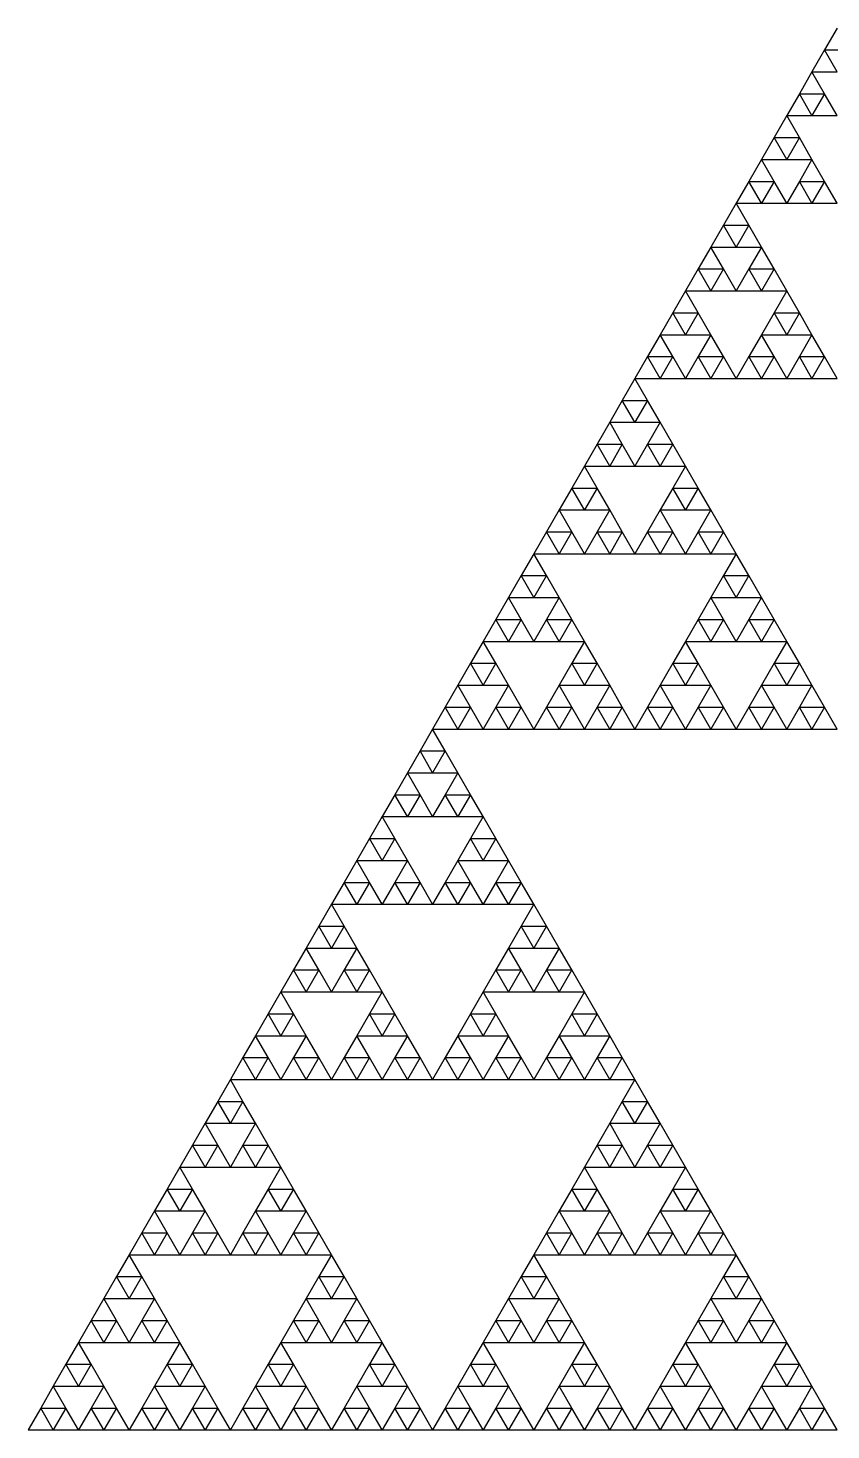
# Model space of a CAD drawing. Header units: metres. Extents: x -50 to 50, y -29 to 58.
# Drawn here: x -25 to -0.2, y 14.43 to 57.73 of the extents above; entities that cross this region are included whole.
import ezdxf

# ---------------------------------------------------------------- set-up
doc = ezdxf.new("R2010")
doc.units = ezdxf.units.M

msp = doc.modelspace()

# ---------------------------------------------------------------- linework, layer by layer
for p, q in [((0, 57.735), (-0.39062, 57.0584)), ((-0.39062, 57.0584), (-0.78125, 56.3819)), ((0, 56.3819), (-0.39062, 57.0584)), ((-0.39062, 57.0584), (0.39062, 57.0584)), ((-0.78125, 56.3818), (-1.17188, 55.7053)), ((-0.78125, 56.3819), (0, 56.3819)), ((-0.39062, 55.7053), (-0.78125, 56.3818)), ((-1.17188, 55.7053), (-1.5625, 55.0287)), ((-0.78125, 55.0287), (-1.17188, 55.7053)), ((-1.17188, 55.7053), (-0.39062, 55.7053)), ((-0.39062, 55.7053), (-0.78125, 55.0287)), ((0, 55.0287), (-0.39062, 55.7053)), ((-1.5625, 55.0287), (-1.95312, 54.3521)), ((-1.17188, 54.3521), (-1.5625, 55.0287)), ((-1.5625, 55.0287), (-0.78125, 55.0287)), ((-0.78125, 55.0287), (0, 55.0287)), ((-1.95312, 54.3521), (-2.34375, 53.6755)), ((-1.5625, 53.6755), (-1.95312, 54.3521)), ((-1.95312, 54.3521), (-1.17188, 54.3521)), ((-1.17188, 54.3521), (-1.5625, 53.6755)), ((-0.78125, 53.6755), (-1.17188, 54.3521)), ((-2.34375, 53.6755), (-2.73438, 52.9989)), ((-1.95312, 52.9989), (-2.34375, 53.6755)), ((-2.34375, 53.6755), (-1.5625, 53.6755)), ((-1.5625, 53.6755), (-0.78125, 53.6755)), ((-0.78125, 53.6755), (-1.17188, 52.9989)), ((-0.39062, 52.9989), (-0.78125, 53.6755)), ((-2.73438, 52.9989), (-3.125, 52.3224)), ((-2.34375, 52.3224), (-2.73438, 52.9989)), ((-2.73438, 52.9989), (-1.95312, 52.9989)), ((-1.95312, 52.9989), (-2.34375, 52.3224)), ((-1.5625, 52.3224), (-1.95312, 52.9989)), ((-1.17188, 52.9989), (-1.5625, 52.3224)), ((-0.78125, 52.3224), (-1.17188, 52.9989)), ((-1.17188, 52.9989), (-0.39062, 52.9989)), ((-0.39062, 52.9989), (-0.78125, 52.3224)), ((0, 52.3224), (-0.39062, 52.9989)), ((-3.125, 52.3224), (-3.51562, 51.6458)), ((-2.73438, 51.6458), (-3.125, 52.3224)), ((-3.125, 52.3224), (-2.34375, 52.3224)), ((-2.34375, 52.3224), (-1.5625, 52.3224)), ((-1.5625, 52.3224), (-0.78125, 52.3224)), ((-0.78125, 52.3224), (0, 52.3224)), ((-3.51562, 51.6458), (-3.90625, 50.9692)), ((-3.125, 50.9692), (-3.51562, 51.6458)), ((-3.51562, 51.6458), (-2.73438, 51.6458)), ((-2.73438, 51.6458), (-3.125, 50.9692)), ((-2.34375, 50.9692), (-2.73438, 51.6458)), ((-3.90625, 50.9692), (-4.29688, 50.2926)), ((-3.51562, 50.2926), (-3.90625, 50.9692)), ((-3.90625, 50.9692), (-3.125, 50.9692)), ((-3.125, 50.9692), (-2.34375, 50.9692)), ((-2.34375, 50.9692), (-2.73438, 50.2926)), ((-1.95312, 50.2926), (-2.34375, 50.9692)), ((-4.29688, 50.2926), (-4.6875, 49.616)), ((-3.90625, 49.616), (-4.29688, 50.2926)), ((-4.29688, 50.2926), (-3.51562, 50.2926)), ((-3.51562, 50.2926), (-3.90625, 49.616)), ((-3.125, 49.616), (-3.51562, 50.2926)), ((-2.73438, 50.2926), (-3.125, 49.616)), ((-2.34375, 49.616), (-2.73438, 50.2926)), ((-2.73438, 50.2926), (-1.95312, 50.2926)), ((-1.95312, 50.2926), (-2.34375, 49.616)), ((-1.5625, 49.616), (-1.95312, 50.2926)), ((-4.6875, 49.616), (-5.07812, 48.9394)), ((-4.29688, 48.9394), (-4.6875, 49.616)), ((-4.6875, 49.616), (-3.90625, 49.616)), ((-3.90625, 49.616), (-3.125, 49.616)), ((-3.125, 49.616), (-2.34375, 49.616)), ((-2.34375, 49.616), (-1.5625, 49.616)), ((-1.5625, 49.616), (-1.95312, 48.9394)), ((-1.17188, 48.9394), (-1.5625, 49.616)), ((-5.07812, 48.9394), (-5.46875, 48.2629)), ((-4.6875, 48.2629), (-5.07812, 48.9394)), ((-5.07812, 48.9394), (-4.29688, 48.9394)), ((-4.29688, 48.9394), (-4.6875, 48.2629)), ((-3.90625, 48.2629), (-4.29688, 48.9394)), ((-1.95312, 48.9394), (-2.34375, 48.2629)), ((-1.5625, 48.2629), (-1.95312, 48.9394)), ((-1.95312, 48.9394), (-1.17188, 48.9394)), ((-1.17188, 48.9394), (-1.5625, 48.2629)), ((-0.78125, 48.2629), (-1.17188, 48.9394)), ((-5.46875, 48.2629), (-5.85938, 47.5863)), ((-5.07812, 47.5863), (-5.46875, 48.2629)), ((-5.46875, 48.2629), (-4.6875, 48.2629)), ((-4.6875, 48.2629), (-3.90625, 48.2629)), ((-3.90625, 48.2629), (-4.29688, 47.5863)), ((-3.51562, 47.5863), (-3.90625, 48.2629)), ((-2.34375, 48.2629), (-2.73438, 47.5863)), ((-1.95312, 47.5863), (-2.34375, 48.2629)), ((-2.34375, 48.2629), (-1.5625, 48.2629)), ((-1.5625, 48.2629), (-0.78125, 48.2629)), ((-0.78125, 48.2629), (-1.17188, 47.5863)), ((-0.39062, 47.5863), (-0.78125, 48.2629)), ((-5.85938, 47.5863), (-6.25, 46.9097)), ((-5.46875, 46.9097), (-5.85938, 47.5863)), ((-5.85938, 47.5863), (-5.07812, 47.5863)), ((-5.07812, 47.5863), (-5.46875, 46.9097)), ((-4.6875, 46.9097), (-5.07812, 47.5863)), ((-4.29688, 47.5863), (-4.6875, 46.9097)), ((-3.90625, 46.9097), (-4.29688, 47.5863)), ((-4.29688, 47.5863), (-3.51562, 47.5863)), ((-3.51562, 47.5863), (-3.90625, 46.9097)), ((-3.125, 46.9097), (-3.51562, 47.5863)), ((-2.73438, 47.5863), (-3.125, 46.9097)), ((-2.34375, 46.9097), (-2.73438, 47.5863)), ((-2.73438, 47.5863), (-1.95312, 47.5863)), ((-1.95312, 47.5863), (-2.34375, 46.9097)), ((-1.5625, 46.9097), (-1.95312, 47.5863)), ((-1.17188, 47.5863), (-1.5625, 46.9097)), ((-0.78125, 46.9097), (-1.17188, 47.5863)), ((-1.17188, 47.5863), (-0.39062, 47.5863)), ((-0.39062, 47.5863), (-0.78125, 46.9097)), ((0, 46.9097), (-0.39062, 47.5863)), ((-6.25, 46.9097), (-6.64062, 46.2331)), ((-5.85938, 46.2331), (-6.25, 46.9097)), ((-6.25, 46.9097), (-5.46875, 46.9097)), ((-5.46875, 46.9097), (-4.6875, 46.9097)), ((-4.6875, 46.9097), (-3.90625, 46.9097)), ((-3.90625, 46.9097), (-3.125, 46.9097)), ((-3.125, 46.9097), (-2.34375, 46.9097)), ((-2.34375, 46.9097), (-1.5625, 46.9097)), ((-1.5625, 46.9097), (-0.78125, 46.9097)), ((-0.78125, 46.9097), (0, 46.9097)), ((-6.64062, 46.2331), (-7.03125, 45.5565)), ((-6.25, 45.5565), (-6.64062, 46.2331)), ((-6.64062, 46.2331), (-5.85938, 46.2331)), ((-5.85938, 46.2331), (-6.25, 45.5565)), ((-5.46875, 45.5565), (-5.85938, 46.2331)), ((-7.03125, 45.5565), (-7.42188, 44.88)), ((-6.64062, 44.88), (-7.03125, 45.5565)), ((-7.03125, 45.5565), (-6.25, 45.5565)), ((-6.25, 45.5565), (-5.46875, 45.5565)), ((-5.46875, 45.5565), (-5.85938, 44.88)), ((-5.07812, 44.88), (-5.46875, 45.5565)), ((-7.42188, 44.88), (-7.8125, 44.2034)), ((-7.03125, 44.2034), (-7.42188, 44.88)), ((-7.42188, 44.88), (-6.64062, 44.88)), ((-6.64062, 44.88), (-7.03125, 44.2034)), ((-6.25, 44.2034), (-6.64062, 44.88)), ((-5.85938, 44.88), (-6.25, 44.2034)), ((-5.46875, 44.2034), (-5.85938, 44.88)), ((-5.85938, 44.88), (-5.07812, 44.88)), ((-5.07812, 44.88), (-5.46875, 44.2034)), ((-4.6875, 44.2034), (-5.07812, 44.88)), ((-7.8125, 44.2034), (-8.20312, 43.5268)), ((-7.42188, 43.5268), (-7.8125, 44.2034)), ((-7.8125, 44.2034), (-7.03125, 44.2034)), ((-7.03125, 44.2034), (-6.25, 44.2034)), ((-6.25, 44.2034), (-5.46875, 44.2034)), ((-5.46875, 44.2034), (-4.6875, 44.2034)), ((-4.6875, 44.2034), (-5.07812, 43.5268)), ((-4.29688, 43.5268), (-4.6875, 44.2034)), ((-8.20312, 43.5268), (-8.59375, 42.8502)), ((-7.8125, 42.8502), (-8.20312, 43.5268)), ((-8.20312, 43.5268), (-7.42188, 43.5268)), ((-7.42188, 43.5268), (-7.8125, 42.8502)), ((-7.03125, 42.8502), (-7.42188, 43.5268)), ((-5.07812, 43.5268), (-5.46875, 42.8502)), ((-4.6875, 42.8502), (-5.07812, 43.5268)), ((-5.07812, 43.5268), (-4.29688, 43.5268)), ((-4.29688, 43.5268), (-4.6875, 42.8502)), ((-3.90625, 42.8502), (-4.29688, 43.5268)), ((-8.59375, 42.8502), (-8.98438, 42.1736)), ((-8.20312, 42.1736), (-8.59375, 42.8502)), ((-8.59375, 42.8502), (-7.8125, 42.8502)), ((-7.8125, 42.8502), (-7.03125, 42.8502)), ((-7.03125, 42.8502), (-7.42188, 42.1736)), ((-6.64062, 42.1736), (-7.03125, 42.8502)), ((-5.46875, 42.8502), (-5.85938, 42.1736)), ((-5.07812, 42.1736), (-5.46875, 42.8502)), ((-5.46875, 42.8502), (-4.6875, 42.8502)), ((-4.6875, 42.8502), (-3.90625, 42.8502)), ((-3.90625, 42.8502), (-4.29688, 42.1736)), ((-3.51562, 42.1736), (-3.90625, 42.8502)), ((-8.98438, 42.1736), (-9.375, 41.497)), ((-8.59375, 41.497), (-8.98438, 42.1736)), ((-8.98438, 42.1736), (-8.20312, 42.1736)), ((-8.20312, 42.1736), (-8.59375, 41.497)), ((-7.8125, 41.497), (-8.20312, 42.1736)), ((-7.42188, 42.1736), (-7.8125, 41.497)), ((-7.03125, 41.497), (-7.42188, 42.1736)), ((-7.42188, 42.1736), (-6.64062, 42.1736)), ((-6.64062, 42.1736), (-7.03125, 41.497)), ((-6.25, 41.497), (-6.64062, 42.1736)), ((-5.85938, 42.1736), (-6.25, 41.497)), ((-5.46875, 41.497), (-5.85938, 42.1736)), ((-5.85938, 42.1736), (-5.07812, 42.1736)), ((-5.07812, 42.1736), (-5.46875, 41.497)), ((-4.6875, 41.497), (-5.07812, 42.1736)), ((-4.29688, 42.1736), (-4.6875, 41.497)), ((-3.90625, 41.497), (-4.29688, 42.1736)), ((-4.29688, 42.1736), (-3.51562, 42.1736)), ((-3.51562, 42.1736), (-3.90625, 41.497)), ((-3.125, 41.497), (-3.51562, 42.1736)), ((-9.375, 41.497), (-9.76562, 40.8205)), ((-8.98438, 40.8205), (-9.375, 41.497)), ((-9.375, 41.497), (-8.59375, 41.497)), ((-8.59375, 41.497), (-7.8125, 41.497)), ((-7.8125, 41.497), (-7.03125, 41.497)), ((-7.03125, 41.497), (-6.25, 41.497)), ((-6.25, 41.497), (-5.46875, 41.497)), ((-5.46875, 41.497), (-4.6875, 41.497)), ((-4.6875, 41.497), (-3.90625, 41.497)), ((-3.90625, 41.497), (-3.125, 41.497)), ((-3.125, 41.497), (-3.51562, 40.8205)), ((-2.73438, 40.8205), (-3.125, 41.497)), ((-9.76562, 40.8205), (-10.1562, 40.1439)), ((-9.375, 40.1439), (-9.76562, 40.8205)), ((-9.76562, 40.8205), (-8.98438, 40.8205)), ((-8.98438, 40.8205), (-9.375, 40.1439)), ((-8.59375, 40.1439), (-8.98438, 40.8205)), ((-3.51562, 40.8205), (-3.90625, 40.1439)), ((-3.125, 40.1439), (-3.51562, 40.8205)), ((-3.51562, 40.8205), (-2.73438, 40.8205)), ((-2.73438, 40.8205), (-3.125, 40.1439)), ((-2.34375, 40.1439), (-2.73438, 40.8205)), ((-10.1562, 40.1439), (-10.5469, 39.4673)), ((-9.76562, 39.4673), (-10.1562, 40.1439)), ((-10.1562, 40.1439), (-9.375, 40.1439)), ((-9.375, 40.1439), (-8.59375, 40.1439)), ((-8.59375, 40.1439), (-8.98438, 39.4673)), ((-8.20312, 39.4673), (-8.59375, 40.1439)), ((-3.90625, 40.1439), (-4.29688, 39.4673)), ((-3.51562, 39.4673), (-3.90625, 40.1439)), ((-3.90625, 40.1439), (-3.125, 40.1439)), ((-3.125, 40.1439), (-2.34375, 40.1439)), ((-2.34375, 40.1439), (-2.73438, 39.4673)), ((-1.95312, 39.4673), (-2.34375, 40.1439)), ((-10.5469, 39.4673), (-10.9375, 38.7907)), ((-10.1562, 38.7907), (-10.5469, 39.4673)), ((-10.5469, 39.4673), (-9.76562, 39.4673)), ((-9.76562, 39.4673), (-10.1562, 38.7907)), ((-9.375, 38.7907), (-9.76562, 39.4673)), ((-8.98438, 39.4673), (-9.375, 38.7907)), ((-8.59375, 38.7907), (-8.98438, 39.4673)), ((-8.98438, 39.4673), (-8.20312, 39.4673)), ((-8.20312, 39.4673), (-8.59375, 38.7907)), ((-7.8125, 38.7907), (-8.20312, 39.4673)), ((-4.29688, 39.4673), (-4.6875, 38.7907)), ((-3.90625, 38.7907), (-4.29688, 39.4673)), ((-4.29688, 39.4673), (-3.51562, 39.4673)), ((-3.51562, 39.4673), (-3.90625, 38.7907)), ((-3.125, 38.7907), (-3.51562, 39.4673)), ((-2.73438, 39.4673), (-3.125, 38.7907)), ((-2.34375, 38.7907), (-2.73438, 39.4673)), ((-2.73438, 39.4673), (-1.95312, 39.4673)), ((-1.95312, 39.4673), (-2.34375, 38.7907)), ((-1.5625, 38.7907), (-1.95312, 39.4673)), ((-10.9375, 38.7907), (-11.3281, 38.1141)), ((-10.5469, 38.1141), (-10.9375, 38.7907)), ((-10.9375, 38.7907), (-10.1562, 38.7907)), ((-10.1562, 38.7907), (-9.375, 38.7907)), ((-9.375, 38.7907), (-8.59375, 38.7907)), ((-8.59375, 38.7907), (-7.8125, 38.7907)), ((-7.8125, 38.7907), (-8.20312, 38.1141)), ((-7.42188, 38.1141), (-7.8125, 38.7907)), ((-4.6875, 38.7907), (-5.07812, 38.1141)), ((-4.29688, 38.1141), (-4.6875, 38.7907)), ((-4.6875, 38.7907), (-3.90625, 38.7907)), ((-3.90625, 38.7907), (-3.125, 38.7907)), ((-3.125, 38.7907), (-2.34375, 38.7907)), ((-2.34375, 38.7907), (-1.5625, 38.7907)), ((-1.5625, 38.7907), (-1.95312, 38.1141)), ((-1.17188, 38.1141), (-1.5625, 38.7907)), ((-11.3281, 38.1141), (-11.7188, 37.4376)), ((-10.9375, 37.4376), (-11.3281, 38.1141)), ((-11.3281, 38.1141), (-10.5469, 38.1141)), ((-10.5469, 38.1141), (-10.9375, 37.4376)), ((-10.1562, 37.4376), (-10.5469, 38.1141)), ((-8.20312, 38.1141), (-8.59375, 37.4376)), ((-7.8125, 37.4376), (-8.20312, 38.1141)), ((-8.20312, 38.1141), (-7.42188, 38.1141)), ((-7.42188, 38.1141), (-7.8125, 37.4376)), ((-7.03125, 37.4376), (-7.42188, 38.1141)), ((-5.07812, 38.1141), (-5.46875, 37.4376)), ((-4.6875, 37.4376), (-5.07812, 38.1141)), ((-5.07812, 38.1141), (-4.29688, 38.1141)), ((-4.29688, 38.1141), (-4.6875, 37.4376)), ((-3.90625, 37.4376), (-4.29688, 38.1141)), ((-1.95312, 38.1141), (-2.34375, 37.4376)), ((-1.5625, 37.4376), (-1.95312, 38.1141)), ((-1.95312, 38.1141), (-1.17188, 38.1141)), ((-1.17188, 38.1141), (-1.5625, 37.4376)), ((-0.78125, 37.4376), (-1.17188, 38.1141)), ((-11.7188, 37.4375), (-12.1094, 36.761)), ((-11.7188, 37.4376), (-10.9375, 37.4376)), ((-11.3281, 36.761), (-11.7188, 37.4375)), ((-10.9375, 37.4376), (-10.1562, 37.4376)), ((-10.1562, 37.4375), (-10.5469, 36.761)), ((-9.76562, 36.761), (-10.1562, 37.4375)), ((-8.59375, 37.4375), (-8.98438, 36.761)), ((-8.59375, 37.4376), (-7.8125, 37.4376)), ((-8.20312, 36.761), (-8.59375, 37.4375)), ((-7.8125, 37.4376), (-7.03125, 37.4376)), ((-7.03125, 37.4375), (-7.42188, 36.761)), ((-6.64062, 36.761), (-7.03125, 37.4375)), ((-5.46875, 37.4375), (-5.85938, 36.761)), ((-5.46875, 37.4376), (-4.6875, 37.4376)), ((-5.07812, 36.761), (-5.46875, 37.4375)), ((-4.6875, 37.4376), (-3.90625, 37.4376)), ((-3.90625, 37.4375), (-4.29688, 36.761)), ((-3.51562, 36.761), (-3.90625, 37.4375)), ((-2.34375, 37.4375), (-2.73438, 36.761)), ((-2.34375, 37.4376), (-1.5625, 37.4376)), ((-1.95312, 36.761), (-2.34375, 37.4375)), ((-1.5625, 37.4376), (-0.78125, 37.4376)), ((-0.78125, 37.4375), (-1.17188, 36.761)), ((-0.39062, 36.761), (-0.78125, 37.4375)), ((-12.1094, 36.761), (-12.5, 36.0844)), ((-11.7188, 36.0844), (-12.1094, 36.761)), ((-12.1094, 36.761), (-11.3281, 36.761)), ((-11.3281, 36.761), (-11.7188, 36.0844)), ((-10.9375, 36.0844), (-11.3281, 36.761)), ((-10.5469, 36.761), (-10.9375, 36.0844)), ((-10.1562, 36.0844), (-10.5469, 36.761)), ((-10.5469, 36.761), (-9.76562, 36.761)), ((-9.76562, 36.761), (-10.1562, 36.0844)), ((-9.375, 36.0844), (-9.76562, 36.761)), ((-8.98438, 36.761), (-9.375, 36.0844)), ((-8.59375, 36.0844), (-8.98438, 36.761)), ((-8.98438, 36.761), (-8.20312, 36.761)), ((-8.20312, 36.761), (-8.59375, 36.0844)), ((-7.8125, 36.0844), (-8.20312, 36.761)), ((-7.42188, 36.761), (-7.8125, 36.0844)), ((-7.03125, 36.0844), (-7.42188, 36.761)), ((-7.42188, 36.761), (-6.64062, 36.761)), ((-6.64062, 36.761), (-7.03125, 36.0844)), ((-6.25, 36.0844), (-6.64062, 36.761)), ((-5.85938, 36.761), (-6.25, 36.0844)), ((-5.46875, 36.0844), (-5.85938, 36.761)), ((-5.85938, 36.761), (-5.07812, 36.761)), ((-5.07812, 36.761), (-5.46875, 36.0844)), ((-4.6875, 36.0844), (-5.07812, 36.761)), ((-4.29688, 36.761), (-4.6875, 36.0844)), ((-3.90625, 36.0844), (-4.29688, 36.761)), ((-4.29688, 36.761), (-3.51562, 36.761)), ((-3.51562, 36.761), (-3.90625, 36.0844)), ((-3.125, 36.0844), (-3.51562, 36.761)), ((-2.73438, 36.761), (-3.125, 36.0844)), ((-2.34375, 36.0844), (-2.73438, 36.761)), ((-2.73438, 36.761), (-1.95312, 36.761)), ((-1.95312, 36.761), (-2.34375, 36.0844)), ((-1.5625, 36.0844), (-1.95312, 36.761)), ((-1.17188, 36.761), (-1.5625, 36.0844)), ((-0.78125, 36.0844), (-1.17188, 36.761)), ((-1.17188, 36.761), (-0.39062, 36.761)), ((-0.39062, 36.761), (-0.78125, 36.0844)), ((0, 36.0844), (-0.39062, 36.761)), ((-12.5, 36.0844), (-12.8906, 35.4078)), ((-12.1094, 35.4078), (-12.5, 36.0844)), ((-12.5, 36.0844), (-11.7188, 36.0844)), ((-11.7188, 36.0844), (-10.9375, 36.0844)), ((-10.9375, 36.0844), (-10.1562, 36.0844)), ((-10.1562, 36.0844), (-9.375, 36.0844)), ((-9.375, 36.0844), (-8.59375, 36.0844)), ((-8.59375, 36.0844), (-7.8125, 36.0844)), ((-7.8125, 36.0844), (-7.03125, 36.0844)), ((-7.03125, 36.0844), (-6.25, 36.0844)), ((-6.25, 36.0844), (-5.46875, 36.0844)), ((-5.46875, 36.0844), (-4.6875, 36.0844)), ((-4.6875, 36.0844), (-3.90625, 36.0844)), ((-3.90625, 36.0844), (-3.125, 36.0844)), ((-3.125, 36.0844), (-2.34375, 36.0844)), ((-2.34375, 36.0844), (-1.5625, 36.0844)), ((-1.5625, 36.0844), (-0.78125, 36.0844)), ((-0.78125, 36.0844), (0, 36.0844)), ((-12.8906, 35.4078), (-13.2812, 34.7312)), ((-12.5, 34.7312), (-12.8906, 35.4078)), ((-12.8906, 35.4078), (-12.1094, 35.4078)), ((-12.1094, 35.4078), (-12.5, 34.7312)), ((-11.7188, 34.7312), (-12.1094, 35.4078)), ((-13.2812, 34.7312), (-13.6719, 34.0546)), ((-12.8906, 34.0546), (-13.2812, 34.7312)), ((-13.2812, 34.7312), (-12.5, 34.7312)), ((-12.5, 34.7312), (-11.7188, 34.7312)), ((-11.7188, 34.7312), (-12.1094, 34.0546)), ((-11.3281, 34.0546), (-11.7188, 34.7312)), ((-13.6719, 34.0546), (-14.0625, 33.3781)), ((-13.2812, 33.3781), (-13.6719, 34.0546)), ((-13.6719, 34.0546), (-12.8906, 34.0546)), ((-12.8906, 34.0546), (-13.2812, 33.3781)), ((-12.5, 33.3781), (-12.8906, 34.0546)), ((-12.1094, 34.0546), (-12.5, 33.3781)), ((-11.7188, 33.3781), (-12.1094, 34.0546)), ((-12.1094, 34.0546), (-11.3281, 34.0546)), ((-11.3281, 34.0546), (-11.7188, 33.3781)), ((-10.9375, 33.3781), (-11.3281, 34.0546)), ((-14.0625, 33.378), (-14.4531, 32.7015)), ((-14.0625, 33.3781), (-13.2812, 33.3781)), ((-13.6719, 32.7015), (-14.0625, 33.378)), ((-13.2812, 33.3781), (-12.5, 33.3781)), ((-12.5, 33.3781), (-11.7188, 33.3781)), ((-11.7188, 33.3781), (-10.9375, 33.3781)), ((-10.9375, 33.378), (-11.3281, 32.7015)), ((-10.5469, 32.7015), (-10.9375, 33.378)), ((-14.4531, 32.7015), (-14.8438, 32.0249)), ((-14.0625, 32.0249), (-14.4531, 32.7015)), ((-14.4531, 32.7015), (-13.6719, 32.7015)), ((-13.6719, 32.7015), (-14.0625, 32.0249)), ((-13.2812, 32.0249), (-13.6719, 32.7015)), ((-11.3281, 32.7015), (-11.7188, 32.0249)), ((-10.9375, 32.0249), (-11.3281, 32.7015)), ((-11.3281, 32.7015), (-10.5469, 32.7015)), ((-10.5469, 32.7015), (-10.9375, 32.0249)), ((-10.1562, 32.0249), (-10.5469, 32.7015)), ((-14.8438, 32.0249), (-15.2344, 31.3483)), ((-14.4531, 31.3483), (-14.8438, 32.0249)), ((-14.8438, 32.0249), (-14.0625, 32.0249)), ((-14.0625, 32.0249), (-13.2812, 32.0249)), ((-13.2812, 32.0249), (-13.6719, 31.3483)), ((-12.8906, 31.3483), (-13.2812, 32.0249)), ((-11.7188, 32.0249), (-12.1094, 31.3483)), ((-11.3281, 31.3483), (-11.7188, 32.0249)), ((-11.7188, 32.0249), (-10.9375, 32.0249)), ((-10.9375, 32.0249), (-10.1562, 32.0249)), ((-10.1562, 32.0249), (-10.5469, 31.3483)), ((-9.76562, 31.3483), (-10.1562, 32.0249)), ((-15.2344, 31.3483), (-15.625, 30.6717)), ((-14.8438, 30.6717), (-15.2344, 31.3483)), ((-15.2344, 31.3483), (-14.4531, 31.3483)), ((-14.4531, 31.3483), (-14.8438, 30.6717)), ((-14.0625, 30.6717), (-14.4531, 31.3483)), ((-13.6719, 31.3483), (-14.0625, 30.6717)), ((-13.2812, 30.6717), (-13.6719, 31.3483)), ((-13.6719, 31.3483), (-12.8906, 31.3483)), ((-12.8906, 31.3483), (-13.2812, 30.6717)), ((-12.5, 30.6717), (-12.8906, 31.3483)), ((-12.1094, 31.3483), (-12.5, 30.6717)), ((-11.7188, 30.6717), (-12.1094, 31.3483)), ((-12.1094, 31.3483), (-11.3281, 31.3483)), ((-11.3281, 31.3483), (-11.7188, 30.6717)), ((-10.9375, 30.6717), (-11.3281, 31.3483)), ((-10.5469, 31.3483), (-10.9375, 30.6717)), ((-10.1562, 30.6717), (-10.5469, 31.3483)), ((-10.5469, 31.3483), (-9.76562, 31.3483)), ((-9.76562, 31.3483), (-10.1562, 30.6717)), ((-9.375, 30.6717), (-9.76562, 31.3483)), ((-15.625, 30.6717), (-16.0156, 29.9951)), ((-15.2344, 29.9951), (-15.625, 30.6717)), ((-15.625, 30.6717), (-14.8438, 30.6717)), ((-14.8438, 30.6717), (-14.0625, 30.6717)), ((-14.0625, 30.6717), (-13.2812, 30.6717)), ((-13.2812, 30.6717), (-12.5, 30.6717)), ((-12.5, 30.6717), (-11.7188, 30.6717)), ((-11.7188, 30.6717), (-10.9375, 30.6717)), ((-10.9375, 30.6717), (-10.1562, 30.6717)), ((-10.1562, 30.6717), (-9.375, 30.6717)), ((-9.375, 30.6717), (-9.76562, 29.9951)), ((-8.98438, 29.9951), (-9.375, 30.6717)), ((-16.0156, 29.9951), (-16.4062, 29.3186)), ((-15.625, 29.3186), (-16.0156, 29.9951)), ((-16.0156, 29.9951), (-15.2344, 29.9951)), ((-15.2344, 29.9951), (-15.625, 29.3186)), ((-14.8438, 29.3186), (-15.2344, 29.9951)), ((-9.76562, 29.9951), (-10.1562, 29.3186)), ((-9.375, 29.3186), (-9.76562, 29.9951)), ((-9.76562, 29.9951), (-8.98438, 29.9951)), ((-8.98438, 29.9951), (-9.375, 29.3186)), ((-8.59375, 29.3186), (-8.98438, 29.9951)), ((-16.4062, 29.3186), (-16.7969, 28.642)), ((-16.0156, 28.642), (-16.4062, 29.3186)), ((-16.4062, 29.3186), (-15.625, 29.3186)), ((-15.625, 29.3186), (-14.8438, 29.3186)), ((-14.8438, 29.3186), (-15.2344, 28.642)), ((-14.4531, 28.642), (-14.8438, 29.3186)), ((-10.1562, 29.3186), (-10.5469, 28.642)), ((-9.76562, 28.642), (-10.1562, 29.3186)), ((-10.1562, 29.3186), (-9.375, 29.3186)), ((-9.375, 29.3186), (-8.59375, 29.3186)), ((-8.59375, 29.3186), (-8.98438, 28.642)), ((-8.20312, 28.642), (-8.59375, 29.3186)), ((-16.7969, 28.642), (-17.1875, 27.9654)), ((-16.4062, 27.9654), (-16.7969, 28.642)), ((-16.7969, 28.642), (-16.0156, 28.642)), ((-16.0156, 28.642), (-16.4062, 27.9654)), ((-15.625, 27.9654), (-16.0156, 28.642)), ((-15.2344, 28.642), (-15.625, 27.9654)), ((-14.8438, 27.9654), (-15.2344, 28.642)), ((-15.2344, 28.642), (-14.4531, 28.642)), ((-14.4531, 28.642), (-14.8438, 27.9654)), ((-14.0625, 27.9654), (-14.4531, 28.642)), ((-10.5469, 28.642), (-10.9375, 27.9654)), ((-10.1562, 27.9654), (-10.5469, 28.642)), ((-10.5469, 28.642), (-9.76562, 28.642)), ((-9.76562, 28.642), (-10.1562, 27.9654)), ((-9.375, 27.9654), (-9.76562, 28.642)), ((-8.98438, 28.642), (-9.375, 27.9654)), ((-8.59375, 27.9654), (-8.98438, 28.642)), ((-8.98438, 28.642), (-8.20312, 28.642)), ((-8.20312, 28.642), (-8.59375, 27.9654)), ((-7.8125, 27.9654), (-8.20312, 28.642)), ((-17.1875, 27.9654), (-17.5781, 27.2888)), ((-16.7969, 27.2888), (-17.1875, 27.9654)), ((-17.1875, 27.9654), (-16.4062, 27.9654)), ((-16.4062, 27.9654), (-15.625, 27.9654)), ((-15.625, 27.9654), (-14.8438, 27.9654)), ((-14.8438, 27.9654), (-14.0625, 27.9654)), ((-14.0625, 27.9654), (-14.4531, 27.2888)), ((-13.6719, 27.2888), (-14.0625, 27.9654)), ((-10.9375, 27.9654), (-11.3281, 27.2888)), ((-10.5469, 27.2888), (-10.9375, 27.9654)), ((-10.9375, 27.9654), (-10.1562, 27.9654)), ((-10.1562, 27.9654), (-9.375, 27.9654)), ((-9.375, 27.9654), (-8.59375, 27.9654)), ((-8.59375, 27.9654), (-7.8125, 27.9654)), ((-7.8125, 27.9654), (-8.20312, 27.2888)), ((-7.42188, 27.2888), (-7.8125, 27.9654)), ((-17.5781, 27.2888), (-17.9688, 26.6122)), ((-17.1875, 26.6122), (-17.5781, 27.2888)), ((-17.5781, 27.2888), (-16.7969, 27.2888)), ((-16.7969, 27.2888), (-17.1875, 26.6122)), ((-16.4062, 26.6122), (-16.7969, 27.2888)), ((-14.4531, 27.2888), (-14.8438, 26.6122)), ((-14.0625, 26.6122), (-14.4531, 27.2888)), ((-14.4531, 27.2888), (-13.6719, 27.2888)), ((-13.6719, 27.2888), (-14.0625, 26.6122)), ((-13.2812, 26.6122), (-13.6719, 27.2888)), ((-11.3281, 27.2888), (-11.7188, 26.6122)), ((-10.9375, 26.6122), (-11.3281, 27.2888)), ((-11.3281, 27.2888), (-10.5469, 27.2888)), ((-10.5469, 27.2888), (-10.9375, 26.6122)), ((-10.1562, 26.6122), (-10.5469, 27.2888)), ((-8.20312, 27.2888), (-8.59375, 26.6122)), ((-7.8125, 26.6122), (-8.20312, 27.2888)), ((-8.20312, 27.2888), (-7.42188, 27.2888)), ((-7.42188, 27.2888), (-7.8125, 26.6122)), ((-7.03125, 26.6122), (-7.42188, 27.2888)), ((-17.9688, 26.6122), (-18.3594, 25.9356)), ((-17.5781, 25.9356), (-17.9688, 26.6122)), ((-17.9688, 26.6122), (-17.1875, 26.6122)), ((-17.1875, 26.6122), (-16.4062, 26.6122)), ((-16.4062, 26.6122), (-16.7969, 25.9356)), ((-16.0156, 25.9356), (-16.4062, 26.6122)), ((-14.8438, 26.6122), (-15.2344, 25.9356)), ((-14.4531, 25.9356), (-14.8438, 26.6122)), ((-14.8438, 26.6122), (-14.0625, 26.6122)), ((-14.0625, 26.6122), (-13.2812, 26.6122)), ((-13.2812, 26.6122), (-13.6719, 25.9356)), ((-12.8906, 25.9356), (-13.2812, 26.6122)), ((-11.7188, 26.6122), (-12.1094, 25.9356)), ((-11.3281, 25.9356), (-11.7188, 26.6122)), ((-11.7188, 26.6122), (-10.9375, 26.6122)), ((-10.9375, 26.6122), (-10.1562, 26.6122)), ((-10.1562, 26.6122), (-10.5469, 25.9356)), ((-9.76562, 25.9356), (-10.1562, 26.6122)), ((-8.59375, 26.6122), (-8.98438, 25.9356)), ((-8.20312, 25.9356), (-8.59375, 26.6122)), ((-8.59375, 26.6122), (-7.8125, 26.6122)), ((-7.8125, 26.6122), (-7.03125, 26.6122)), ((-7.03125, 26.6122), (-7.42188, 25.9356)), ((-6.64062, 25.9356), (-7.03125, 26.6122)), ((-18.3594, 25.9356), (-18.75, 25.2591)), ((-17.9688, 25.2591), (-18.3594, 25.9356)), ((-18.3594, 25.9356), (-17.5781, 25.9356)), ((-17.5781, 25.9356), (-17.9688, 25.2591)), ((-17.1875, 25.2591), (-17.5781, 25.9356)), ((-16.7969, 25.9356), (-17.1875, 25.2591)), ((-16.4062, 25.2591), (-16.7969, 25.9356)), ((-16.7969, 25.9356), (-16.0156, 25.9356)), ((-16.0156, 25.9356), (-16.4062, 25.2591)), ((-15.625, 25.2591), (-16.0156, 25.9356)), ((-15.2344, 25.9356), (-15.625, 25.2591)), ((-14.8438, 25.2591), (-15.2344, 25.9356)), ((-15.2344, 25.9356), (-14.4531, 25.9356)), ((-14.4531, 25.9356), (-14.8438, 25.2591)), ((-14.0625, 25.2591), (-14.4531, 25.9356)), ((-13.6719, 25.9356), (-14.0625, 25.2591)), ((-13.2812, 25.2591), (-13.6719, 25.9356)), ((-13.6719, 25.9356), (-12.8906, 25.9356)), ((-12.8906, 25.9356), (-13.2812, 25.2591)), ((-12.5, 25.2591), (-12.8906, 25.9356)), ((-12.1094, 25.9356), (-12.5, 25.2591)), ((-11.7188, 25.2591), (-12.1094, 25.9356)), ((-12.1094, 25.9356), (-11.3281, 25.9356)), ((-11.3281, 25.9356), (-11.7188, 25.2591)), ((-10.9375, 25.2591), (-11.3281, 25.9356)), ((-10.5469, 25.9356), (-10.9375, 25.2591)), ((-10.1562, 25.2591), (-10.5469, 25.9356)), ((-10.5469, 25.9356), (-9.76562, 25.9356)), ((-9.76562, 25.9356), (-10.1562, 25.2591)), ((-9.375, 25.2591), (-9.76562, 25.9356)), ((-8.98438, 25.9356), (-9.375, 25.2591)), ((-8.59375, 25.2591), (-8.98438, 25.9356)), ((-8.98438, 25.9356), (-8.20312, 25.9356)), ((-8.20312, 25.9356), (-8.59375, 25.2591)), ((-7.8125, 25.2591), (-8.20312, 25.9356)), ((-7.42188, 25.9356), (-7.8125, 25.2591)), ((-7.03125, 25.2591), (-7.42188, 25.9356)), ((-7.42188, 25.9356), (-6.64062, 25.9356)), ((-6.64062, 25.9356), (-7.03125, 25.2591)), ((-6.25, 25.2591), (-6.64062, 25.9356)), ((-18.75, 25.2591), (-19.1406, 24.5825)), ((-18.3594, 24.5825), (-18.75, 25.2591)), ((-18.75, 25.2591), (-17.9688, 25.2591)), ((-17.9688, 25.2591), (-17.1875, 25.2591)), ((-17.1875, 25.2591), (-16.4062, 25.2591)), ((-16.4062, 25.2591), (-15.625, 25.2591)), ((-15.625, 25.2591), (-14.8438, 25.2591)), ((-14.8438, 25.2591), (-14.0625, 25.2591)), ((-14.0625, 25.2591), (-13.2812, 25.2591)), ((-13.2812, 25.2591), (-12.5, 25.2591)), ((-12.5, 25.2591), (-11.7188, 25.2591)), ((-11.7188, 25.2591), (-10.9375, 25.2591)), ((-10.9375, 25.2591), (-10.1562, 25.2591)), ((-10.1562, 25.2591), (-9.375, 25.2591)), ((-9.375, 25.2591), (-8.59375, 25.2591)), ((-8.59375, 25.2591), (-7.8125, 25.2591)), ((-7.8125, 25.2591), (-7.03125, 25.2591)), ((-7.03125, 25.2591), (-6.25, 25.2591)), ((-6.25, 25.2591), (-6.64062, 24.5825)), ((-5.85938, 24.5825), (-6.25, 25.2591)), ((-19.1406, 24.5825), (-19.5312, 23.9059)), ((-18.75, 23.9059), (-19.1406, 24.5825)), ((-19.1406, 24.5825), (-18.3594, 24.5825)), ((-18.3594, 24.5825), (-18.75, 23.9059)), ((-17.9688, 23.9059), (-18.3594, 24.5825)), ((-6.64062, 24.5825), (-7.03125, 23.9059)), ((-6.25, 23.9059), (-6.64062, 24.5825)), ((-6.64062, 24.5825), (-5.85938, 24.5825)), ((-5.85938, 24.5825), (-6.25, 23.9059)), ((-5.46875, 23.9059), (-5.85938, 24.5825)), ((-19.5312, 23.9059), (-19.9219, 23.2293)), ((-19.1406, 23.2293), (-19.5312, 23.9059)), ((-19.5312, 23.9059), (-18.75, 23.9059)), ((-18.75, 23.9059), (-17.9688, 23.9059)), ((-17.9688, 23.9059), (-18.3594, 23.2293)), ((-17.5781, 23.2293), (-17.9688, 23.9059)), ((-7.03125, 23.9059), (-7.42188, 23.2293)), ((-6.64062, 23.2293), (-7.03125, 23.9059)), ((-7.03125, 23.9059), (-6.25, 23.9059)), ((-6.25, 23.9059), (-5.46875, 23.9059)), ((-5.46875, 23.9059), (-5.85938, 23.2293)), ((-5.07812, 23.2293), (-5.46875, 23.9059)), ((-19.9219, 23.2293), (-20.3125, 22.5527)), ((-19.5312, 22.5527), (-19.9219, 23.2293)), ((-19.9219, 23.2293), (-19.1406, 23.2293)), ((-19.1406, 23.2293), (-19.5312, 22.5527)), ((-18.75, 22.5527), (-19.1406, 23.2293)), ((-18.3594, 23.2293), (-18.75, 22.5527)), ((-17.9688, 22.5527), (-18.3594, 23.2293)), ((-18.3594, 23.2293), (-17.5781, 23.2293)), ((-17.5781, 23.2293), (-17.9688, 22.5527)), ((-17.1875, 22.5527), (-17.5781, 23.2293)), ((-7.42188, 23.2293), (-7.8125, 22.5527)), ((-7.03125, 22.5527), (-7.42188, 23.2293)), ((-7.42188, 23.2293), (-6.64062, 23.2293)), ((-6.64062, 23.2293), (-7.03125, 22.5527)), ((-6.25, 22.5527), (-6.64062, 23.2293)), ((-5.85938, 23.2293), (-6.25, 22.5527)), ((-5.46875, 22.5527), (-5.85938, 23.2293)), ((-5.85938, 23.2293), (-5.07812, 23.2293)), ((-5.07812, 23.2293), (-5.46875, 22.5527)), ((-4.6875, 22.5527), (-5.07812, 23.2293)), ((-20.3125, 22.5527), (-20.7031, 21.8762)), ((-19.9219, 21.8762), (-20.3125, 22.5527)), ((-20.3125, 22.5527), (-19.5312, 22.5527)), ((-19.5312, 22.5527), (-18.75, 22.5527)), ((-18.75, 22.5527), (-17.9688, 22.5527)), ((-17.9688, 22.5527), (-17.1875, 22.5527)), ((-17.1875, 22.5527), (-17.5781, 21.8762)), ((-16.7969, 21.8762), (-17.1875, 22.5527)), ((-7.8125, 22.5527), (-8.20312, 21.8762)), ((-7.42188, 21.8762), (-7.8125, 22.5527)), ((-7.8125, 22.5527), (-7.03125, 22.5527)), ((-7.03125, 22.5527), (-6.25, 22.5527)), ((-6.25, 22.5527), (-5.46875, 22.5527)), ((-5.46875, 22.5527), (-4.6875, 22.5527)), ((-4.6875, 22.5527), (-5.07812, 21.8762)), ((-4.29688, 21.8762), (-4.6875, 22.5527)), ((-20.7031, 21.8762), (-21.0938, 21.1996)), ((-20.3125, 21.1996), (-20.7031, 21.8762)), ((-20.7031, 21.8762), (-19.9219, 21.8762)), ((-19.9219, 21.8762), (-20.3125, 21.1996)), ((-19.5312, 21.1996), (-19.9219, 21.8762)), ((-17.5781, 21.8762), (-17.9688, 21.1996)), ((-17.1875, 21.1996), (-17.5781, 21.8762)), ((-17.5781, 21.8762), (-16.7969, 21.8762)), ((-16.7969, 21.8762), (-17.1875, 21.1996)), ((-16.4062, 21.1996), (-16.7969, 21.8762)), ((-8.20312, 21.8762), (-8.59375, 21.1996)), ((-7.8125, 21.1996), (-8.20312, 21.8762)), ((-8.20312, 21.8762), (-7.42188, 21.8762)), ((-7.42188, 21.8762), (-7.8125, 21.1996)), ((-7.03125, 21.1996), (-7.42188, 21.8762)), ((-5.07812, 21.8762), (-5.46875, 21.1996)), ((-4.6875, 21.1996), (-5.07812, 21.8762)), ((-5.07812, 21.8762), (-4.29688, 21.8762)), ((-4.29688, 21.8762), (-4.6875, 21.1996)), ((-3.90625, 21.1996), (-4.29688, 21.8762)), ((-21.0938, 21.1996), (-21.4844, 20.523)), ((-20.7031, 20.523), (-21.0938, 21.1996)), ((-21.0938, 21.1996), (-20.3125, 21.1996)), ((-20.3125, 21.1996), (-19.5312, 21.1996)), ((-19.5312, 21.1996), (-19.9219, 20.523)), ((-19.1406, 20.523), (-19.5312, 21.1996)), ((-17.9688, 21.1996), (-18.3594, 20.523)), ((-17.5781, 20.523), (-17.9688, 21.1996)), ((-17.9688, 21.1996), (-17.1875, 21.1996)), ((-17.1875, 21.1996), (-16.4062, 21.1996)), ((-16.4062, 21.1996), (-16.7969, 20.523)), ((-16.0156, 20.523), (-16.4062, 21.1996)), ((-8.59375, 21.1996), (-8.98438, 20.523)), ((-8.20312, 20.523), (-8.59375, 21.1996)), ((-8.59375, 21.1996), (-7.8125, 21.1996)), ((-7.8125, 21.1996), (-7.03125, 21.1996)), ((-7.03125, 21.1996), (-7.42188, 20.523)), ((-6.64062, 20.523), (-7.03125, 21.1996)), ((-5.46875, 21.1996), (-5.85938, 20.523)), ((-5.07812, 20.523), (-5.46875, 21.1996)), ((-5.46875, 21.1996), (-4.6875, 21.1996)), ((-4.6875, 21.1996), (-3.90625, 21.1996)), ((-3.90625, 21.1996), (-4.29688, 20.523)), ((-3.51562, 20.523), (-3.90625, 21.1996)), ((-21.4844, 20.523), (-21.875, 19.8464)), ((-21.0938, 19.8464), (-21.4844, 20.523)), ((-21.4844, 20.523), (-20.7031, 20.523)), ((-20.7031, 20.523), (-21.0938, 19.8464)), ((-20.3125, 19.8464), (-20.7031, 20.523)), ((-19.9219, 20.523), (-20.3125, 19.8464)), ((-19.5312, 19.8464), (-19.9219, 20.523)), ((-19.9219, 20.523), (-19.1406, 20.523)), ((-19.1406, 20.523), (-19.5312, 19.8464)), ((-18.75, 19.8464), (-19.1406, 20.523)), ((-18.3594, 20.523), (-18.75, 19.8464)), ((-17.9688, 19.8464), (-18.3594, 20.523)), ((-18.3594, 20.523), (-17.5781, 20.523)), ((-17.5781, 20.523), (-17.9688, 19.8464)), ((-17.1875, 19.8464), (-17.5781, 20.523)), ((-16.7969, 20.523), (-17.1875, 19.8464)), ((-16.4062, 19.8464), (-16.7969, 20.523)), ((-16.7969, 20.523), (-16.0156, 20.523)), ((-16.0156, 20.523), (-16.4062, 19.8464)), ((-15.625, 19.8464), (-16.0156, 20.523)), ((-8.98438, 20.523), (-9.375, 19.8464)), ((-8.59375, 19.8464), (-8.98438, 20.523)), ((-8.98438, 20.523), (-8.20312, 20.523)), ((-8.20312, 20.523), (-8.59375, 19.8464)), ((-7.8125, 19.8464), (-8.20312, 20.523)), ((-7.42188, 20.523), (-7.8125, 19.8464)), ((-7.03125, 19.8464), (-7.42188, 20.523)), ((-7.42188, 20.523), (-6.64062, 20.523)), ((-6.64062, 20.523), (-7.03125, 19.8464)), ((-6.25, 19.8464), (-6.64062, 20.523)), ((-5.85938, 20.523), (-6.25, 19.8464)), ((-5.46875, 19.8464), (-5.85938, 20.523)), ((-5.85938, 20.523), (-5.07812, 20.523)), ((-5.07812, 20.523), (-5.46875, 19.8464)), ((-4.6875, 19.8464), (-5.07812, 20.523)), ((-4.29688, 20.523), (-4.6875, 19.8464)), ((-3.90625, 19.8464), (-4.29688, 20.523)), ((-4.29688, 20.523), (-3.51562, 20.523)), ((-3.51562, 20.523), (-3.90625, 19.8464)), ((-3.125, 19.8464), (-3.51562, 20.523)), ((-21.875, 19.8464), (-22.2656, 19.1698)), ((-21.4844, 19.1698), (-21.875, 19.8464)), ((-21.875, 19.8464), (-21.0938, 19.8464)), ((-21.0938, 19.8464), (-20.3125, 19.8464)), ((-20.3125, 19.8464), (-19.5312, 19.8464)), ((-19.5312, 19.8464), (-18.75, 19.8464)), ((-18.75, 19.8464), (-17.9688, 19.8464)), ((-17.9688, 19.8464), (-17.1875, 19.8464)), ((-17.1875, 19.8464), (-16.4062, 19.8464)), ((-16.4062, 19.8464), (-15.625, 19.8464)), ((-15.625, 19.8464), (-16.0156, 19.1698)), ((-15.2344, 19.1698), (-15.625, 19.8464)), ((-9.375, 19.8464), (-9.76562, 19.1698)), ((-8.98438, 19.1698), (-9.375, 19.8464)), ((-9.375, 19.8464), (-8.59375, 19.8464)), ((-8.59375, 19.8464), (-7.8125, 19.8464)), ((-7.8125, 19.8464), (-7.03125, 19.8464)), ((-7.03125, 19.8464), (-6.25, 19.8464)), ((-6.25, 19.8464), (-5.46875, 19.8464)), ((-5.46875, 19.8464), (-4.6875, 19.8464)), ((-4.6875, 19.8464), (-3.90625, 19.8464)), ((-3.90625, 19.8464), (-3.125, 19.8464)), ((-3.125, 19.8464), (-3.51562, 19.1698)), ((-2.73438, 19.1698), (-3.125, 19.8464)), ((-22.2656, 19.1698), (-22.6562, 18.4933)), ((-21.875, 18.4933), (-22.2656, 19.1698)), ((-22.2656, 19.1698), (-21.4844, 19.1698)), ((-21.4844, 19.1698), (-21.875, 18.4933)), ((-21.0938, 18.4933), (-21.4844, 19.1698)), ((-16.0156, 19.1698), (-16.4062, 18.4933)), ((-15.625, 18.4933), (-16.0156, 19.1698)), ((-16.0156, 19.1698), (-15.2344, 19.1698)), ((-15.2344, 19.1698), (-15.625, 18.4933)), ((-14.8438, 18.4933), (-15.2344, 19.1698)), ((-9.76562, 19.1698), (-10.1562, 18.4933)), ((-9.375, 18.4933), (-9.76562, 19.1698)), ((-9.76562, 19.1698), (-8.98438, 19.1698)), ((-8.98438, 19.1698), (-9.375, 18.4933)), ((-8.59375, 18.4933), (-8.98438, 19.1698)), ((-3.51562, 19.1698), (-3.90625, 18.4933)), ((-3.125, 18.4933), (-3.51562, 19.1698)), ((-3.51562, 19.1698), (-2.73438, 19.1698)), ((-2.73438, 19.1698), (-3.125, 18.4933)), ((-2.34375, 18.4933), (-2.73438, 19.1698)), ((-22.6562, 18.4932), (-23.0469, 17.8167)), ((-22.6562, 18.4933), (-21.875, 18.4933)), ((-22.2656, 17.8167), (-22.6562, 18.4932)), ((-21.875, 18.4933), (-21.0938, 18.4933)), ((-21.0938, 18.4932), (-21.4844, 17.8167)), ((-20.7031, 17.8167), (-21.0938, 18.4932)), ((-16.4062, 18.4932), (-16.7969, 17.8167)), ((-16.4062, 18.4933), (-15.625, 18.4933)), ((-16.0156, 17.8167), (-16.4062, 18.4932)), ((-15.625, 18.4933), (-14.8438, 18.4933)), ((-14.8438, 18.4932), (-15.2344, 17.8167)), ((-14.4531, 17.8167), (-14.8438, 18.4932)), ((-10.1562, 18.4932), (-10.5469, 17.8167)), ((-10.1562, 18.4933), (-9.375, 18.4933)), ((-9.76562, 17.8167), (-10.1562, 18.4932)), ((-9.375, 18.4933), (-8.59375, 18.4933)), ((-8.59375, 18.4932), (-8.98438, 17.8167)), ((-8.20312, 17.8167), (-8.59375, 18.4932)), ((-3.90625, 18.4932), (-4.29688, 17.8167)), ((-3.90625, 18.4933), (-3.125, 18.4933)), ((-3.51562, 17.8167), (-3.90625, 18.4932)), ((-3.125, 18.4933), (-2.34375, 18.4933)), ((-2.34375, 18.4932), (-2.73438, 17.8167)), ((-1.95312, 17.8167), (-2.34375, 18.4932)), ((-23.0469, 17.8167), (-23.4375, 17.1401)), ((-22.6562, 17.1401), (-23.0469, 17.8167)), ((-23.0469, 17.8167), (-22.2656, 17.8167)), ((-22.2656, 17.8167), (-22.6562, 17.1401)), ((-21.875, 17.1401), (-22.2656, 17.8167)), ((-21.4844, 17.8167), (-21.875, 17.1401)), ((-21.0938, 17.1401), (-21.4844, 17.8167)), ((-21.4844, 17.8167), (-20.7031, 17.8167)), ((-20.7031, 17.8167), (-21.0938, 17.1401)), ((-20.3125, 17.1401), (-20.7031, 17.8167)), ((-16.7969, 17.8167), (-17.1875, 17.1401)), ((-16.4062, 17.1401), (-16.7969, 17.8167)), ((-16.7969, 17.8167), (-16.0156, 17.8167)), ((-16.0156, 17.8167), (-16.4062, 17.1401)), ((-15.625, 17.1401), (-16.0156, 17.8167)), ((-15.2344, 17.8167), (-15.625, 17.1401)), ((-14.8438, 17.1401), (-15.2344, 17.8167)), ((-15.2344, 17.8167), (-14.4531, 17.8167)), ((-14.4531, 17.8167), (-14.8438, 17.1401)), ((-14.0625, 17.1401), (-14.4531, 17.8167)), ((-10.5469, 17.8167), (-10.9375, 17.1401)), ((-10.1562, 17.1401), (-10.5469, 17.8167)), ((-10.5469, 17.8167), (-9.76562, 17.8167)), ((-9.76562, 17.8167), (-10.1562, 17.1401)), ((-9.375, 17.1401), (-9.76562, 17.8167)), ((-8.98438, 17.8167), (-9.375, 17.1401)), ((-8.59375, 17.1401), (-8.98438, 17.8167)), ((-8.98438, 17.8167), (-8.20312, 17.8167)), ((-8.20312, 17.8167), (-8.59375, 17.1401)), ((-7.8125, 17.1401), (-8.20312, 17.8167)), ((-4.29688, 17.8167), (-4.6875, 17.1401)), ((-3.90625, 17.1401), (-4.29688, 17.8167)), ((-4.29688, 17.8167), (-3.51562, 17.8167)), ((-3.51562, 17.8167), (-3.90625, 17.1401)), ((-3.125, 17.1401), (-3.51562, 17.8167)), ((-2.73438, 17.8167), (-3.125, 17.1401)), ((-2.34375, 17.1401), (-2.73438, 17.8167)), ((-2.73438, 17.8167), (-1.95312, 17.8167)), ((-1.95312, 17.8167), (-2.34375, 17.1401)), ((-1.5625, 17.1401), (-1.95312, 17.8167)), ((-23.4375, 17.1401), (-23.8281, 16.4635)), ((-23.0469, 16.4635), (-23.4375, 17.1401)), ((-23.4375, 17.1401), (-22.6562, 17.1401)), ((-22.6562, 17.1401), (-21.875, 17.1401)), ((-21.875, 17.1401), (-21.0938, 17.1401)), ((-21.0938, 17.1401), (-20.3125, 17.1401)), ((-20.3125, 17.1401), (-20.7031, 16.4635)), ((-19.9219, 16.4635), (-20.3125, 17.1401)), ((-17.1875, 17.1401), (-17.5781, 16.4635)), ((-16.7969, 16.4635), (-17.1875, 17.1401)), ((-17.1875, 17.1401), (-16.4062, 17.1401)), ((-16.4062, 17.1401), (-15.625, 17.1401)), ((-15.625, 17.1401), (-14.8438, 17.1401)), ((-14.8438, 17.1401), (-14.0625, 17.1401)), ((-14.0625, 17.1401), (-14.4531, 16.4635)), ((-13.6719, 16.4635), (-14.0625, 17.1401)), ((-10.9375, 17.1401), (-11.3281, 16.4635)), ((-10.5469, 16.4635), (-10.9375, 17.1401)), ((-10.9375, 17.1401), (-10.1562, 17.1401)), ((-10.1562, 17.1401), (-9.375, 17.1401)), ((-9.375, 17.1401), (-8.59375, 17.1401)), ((-8.59375, 17.1401), (-7.8125, 17.1401)), ((-7.8125, 17.1401), (-8.20312, 16.4635)), ((-7.42188, 16.4635), (-7.8125, 17.1401)), ((-4.6875, 17.1401), (-5.07812, 16.4635)), ((-4.29688, 16.4635), (-4.6875, 17.1401)), ((-4.6875, 17.1401), (-3.90625, 17.1401)), ((-3.90625, 17.1401), (-3.125, 17.1401)), ((-3.125, 17.1401), (-2.34375, 17.1401)), ((-2.34375, 17.1401), (-1.5625, 17.1401)), ((-1.5625, 17.1401), (-1.95312, 16.4635)), ((-1.17188, 16.4635), (-1.5625, 17.1401)), ((-23.8281, 16.4635), (-24.2188, 15.7869)), ((-23.4375, 15.7869), (-23.8281, 16.4635)), ((-23.8281, 16.4635), (-23.0469, 16.4635)), ((-23.0469, 16.4635), (-23.4375, 15.7869)), ((-22.6562, 15.7869), (-23.0469, 16.4635)), ((-20.7031, 16.4635), (-21.0938, 15.7869)), ((-20.3125, 15.7869), (-20.7031, 16.4635)), ((-20.7031, 16.4635), (-19.9219, 16.4635)), ((-19.9219, 16.4635), (-20.3125, 15.7869)), ((-19.5312, 15.7869), (-19.9219, 16.4635)), ((-17.5781, 16.4635), (-17.9688, 15.7869)), ((-17.1875, 15.7869), (-17.5781, 16.4635)), ((-17.5781, 16.4635), (-16.7969, 16.4635)), ((-16.7969, 16.4635), (-17.1875, 15.7869)), ((-16.4062, 15.7869), (-16.7969, 16.4635)), ((-14.4531, 16.4635), (-14.8438, 15.7869)), ((-14.0625, 15.7869), (-14.4531, 16.4635)), ((-14.4531, 16.4635), (-13.6719, 16.4635)), ((-13.6719, 16.4635), (-14.0625, 15.7869)), ((-13.2812, 15.7869), (-13.6719, 16.4635)), ((-11.3281, 16.4635), (-11.7188, 15.7869)), ((-10.9375, 15.7869), (-11.3281, 16.4635)), ((-11.3281, 16.4635), (-10.5469, 16.4635)), ((-10.5469, 16.4635), (-10.9375, 15.7869)), ((-10.1562, 15.7869), (-10.5469, 16.4635)), ((-8.20312, 16.4635), (-8.59375, 15.7869)), ((-7.8125, 15.7869), (-8.20312, 16.4635)), ((-8.20312, 16.4635), (-7.42188, 16.4635)), ((-7.42188, 16.4635), (-7.8125, 15.7869)), ((-7.03125, 15.7869), (-7.42188, 16.4635)), ((-5.07812, 16.4635), (-5.46875, 15.7869)), ((-4.6875, 15.7869), (-5.07812, 16.4635)), ((-5.07812, 16.4635), (-4.29688, 16.4635)), ((-4.29688, 16.4635), (-4.6875, 15.7869)), ((-3.90625, 15.7869), (-4.29688, 16.4635)), ((-1.95312, 16.4635), (-2.34375, 15.7869)), ((-1.5625, 15.7869), (-1.95312, 16.4635)), ((-1.95312, 16.4635), (-1.17188, 16.4635)), ((-1.17188, 16.4635), (-1.5625, 15.7869)), ((-0.78125, 15.7869), (-1.17188, 16.4635)), ((-24.2188, 15.7869), (-24.6094, 15.1103)), ((-23.8281, 15.1103), (-24.2188, 15.7869)), ((-24.2188, 15.7869), (-23.4375, 15.7869)), ((-23.4375, 15.7869), (-22.6562, 15.7869)), ((-22.6562, 15.7869), (-23.0469, 15.1103)), ((-22.2656, 15.1103), (-22.6562, 15.7869)), ((-21.0938, 15.7869), (-21.4844, 15.1103)), ((-20.7031, 15.1103), (-21.0938, 15.7869)), ((-21.0938, 15.7869), (-20.3125, 15.7869)), ((-20.3125, 15.7869), (-19.5312, 15.7869)), ((-19.5312, 15.7869), (-19.9219, 15.1103)), ((-19.1406, 15.1103), (-19.5312, 15.7869)), ((-17.9688, 15.7869), (-18.3594, 15.1103)), ((-17.5781, 15.1103), (-17.9688, 15.7869)), ((-17.9688, 15.7869), (-17.1875, 15.7869)), ((-17.1875, 15.7869), (-16.4062, 15.7869)), ((-16.4062, 15.7869), (-16.7969, 15.1103)), ((-16.0156, 15.1103), (-16.4062, 15.7869)), ((-14.8438, 15.7869), (-15.2344, 15.1103)), ((-14.4531, 15.1103), (-14.8438, 15.7869)), ((-14.8438, 15.7869), (-14.0625, 15.7869)), ((-14.0625, 15.7869), (-13.2812, 15.7869)), ((-13.2812, 15.7869), (-13.6719, 15.1103)), ((-12.8906, 15.1103), (-13.2812, 15.7869)), ((-11.7188, 15.7869), (-12.1094, 15.1103)), ((-11.3281, 15.1103), (-11.7188, 15.7869)), ((-11.7188, 15.7869), (-10.9375, 15.7869)), ((-10.9375, 15.7869), (-10.1562, 15.7869)), ((-10.1562, 15.7869), (-10.5469, 15.1103)), ((-9.76562, 15.1103), (-10.1562, 15.7869)), ((-8.59375, 15.7869), (-8.98438, 15.1103)), ((-8.20312, 15.1103), (-8.59375, 15.7869)), ((-8.59375, 15.7869), (-7.8125, 15.7869)), ((-7.8125, 15.7869), (-7.03125, 15.7869)), ((-7.03125, 15.7869), (-7.42188, 15.1103)), ((-6.64062, 15.1103), (-7.03125, 15.7869)), ((-5.46875, 15.7869), (-5.85938, 15.1103)), ((-5.07812, 15.1103), (-5.46875, 15.7869)), ((-5.46875, 15.7869), (-4.6875, 15.7869)), ((-4.6875, 15.7869), (-3.90625, 15.7869)), ((-3.90625, 15.7869), (-4.29688, 15.1103)), ((-3.51562, 15.1103), (-3.90625, 15.7869)), ((-2.34375, 15.7869), (-2.73438, 15.1103)), ((-1.95312, 15.1103), (-2.34375, 15.7869)), ((-2.34375, 15.7869), (-1.5625, 15.7869)), ((-1.5625, 15.7869), (-0.78125, 15.7869)), ((-0.78125, 15.7869), (-1.17188, 15.1103)), ((-0.39062, 15.1103), (-0.78125, 15.7869)), ((-24.6094, 15.1103), (-25, 14.4338)), ((-24.2188, 14.4338), (-24.6094, 15.1103)), ((-24.6094, 15.1103), (-23.8281, 15.1103)), ((-23.8281, 15.1103), (-24.2188, 14.4338)), ((-23.4375, 14.4338), (-23.8281, 15.1103)), ((-23.0469, 15.1103), (-23.4375, 14.4338)), ((-22.6562, 14.4338), (-23.0469, 15.1103)), ((-23.0469, 15.1103), (-22.2656, 15.1103)), ((-22.2656, 15.1103), (-22.6562, 14.4338)), ((-21.875, 14.4338), (-22.2656, 15.1103)), ((-21.4844, 15.1103), (-21.875, 14.4338)), ((-21.0938, 14.4338), (-21.4844, 15.1103)), ((-21.4844, 15.1103), (-20.7031, 15.1103)), ((-20.7031, 15.1103), (-21.0938, 14.4338)), ((-20.3125, 14.4338), (-20.7031, 15.1103)), ((-19.9219, 15.1103), (-20.3125, 14.4338)), ((-19.5312, 14.4338), (-19.9219, 15.1103)), ((-19.9219, 15.1103), (-19.1406, 15.1103)), ((-19.1406, 15.1103), (-19.5312, 14.4338)), ((-18.75, 14.4338), (-19.1406, 15.1103)), ((-18.3594, 15.1103), (-18.75, 14.4338)), ((-17.9688, 14.4338), (-18.3594, 15.1103)), ((-18.3594, 15.1103), (-17.5781, 15.1103)), ((-17.5781, 15.1103), (-17.9688, 14.4338)), ((-17.1875, 14.4338), (-17.5781, 15.1103)), ((-16.7969, 15.1103), (-17.1875, 14.4338)), ((-16.4062, 14.4338), (-16.7969, 15.1103)), ((-16.7969, 15.1103), (-16.0156, 15.1103)), ((-16.0156, 15.1103), (-16.4062, 14.4338)), ((-15.625, 14.4338), (-16.0156, 15.1103)), ((-15.2344, 15.1103), (-15.625, 14.4338)), ((-14.8438, 14.4338), (-15.2344, 15.1103)), ((-15.2344, 15.1103), (-14.4531, 15.1103)), ((-14.4531, 15.1103), (-14.8438, 14.4338)), ((-14.0625, 14.4338), (-14.4531, 15.1103)), ((-13.6719, 15.1103), (-14.0625, 14.4338)), ((-13.2812, 14.4338), (-13.6719, 15.1103)), ((-13.6719, 15.1103), (-12.8906, 15.1103)), ((-12.8906, 15.1103), (-13.2812, 14.4338)), ((-12.5, 14.4338), (-12.8906, 15.1103)), ((-12.1094, 15.1103), (-12.5, 14.4338)), ((-11.7188, 14.4338), (-12.1094, 15.1103)), ((-12.1094, 15.1103), (-11.3281, 15.1103)), ((-11.3281, 15.1103), (-11.7188, 14.4338)), ((-10.9375, 14.4338), (-11.3281, 15.1103)), ((-10.5469, 15.1103), (-10.9375, 14.4338)), ((-10.1562, 14.4338), (-10.5469, 15.1103)), ((-10.5469, 15.1103), (-9.76562, 15.1103)), ((-9.76562, 15.1103), (-10.1562, 14.4338)), ((-9.375, 14.4338), (-9.76562, 15.1103)), ((-8.98438, 15.1103), (-9.375, 14.4338)), ((-8.59375, 14.4338), (-8.98438, 15.1103)), ((-8.98438, 15.1103), (-8.20312, 15.1103)), ((-8.20312, 15.1103), (-8.59375, 14.4338)), ((-7.8125, 14.4338), (-8.20312, 15.1103)), ((-7.42188, 15.1103), (-7.8125, 14.4338)), ((-7.03125, 14.4338), (-7.42188, 15.1103)), ((-7.42188, 15.1103), (-6.64062, 15.1103)), ((-6.64062, 15.1103), (-7.03125, 14.4338)), ((-6.25, 14.4338), (-6.64062, 15.1103)), ((-5.85938, 15.1103), (-6.25, 14.4338)), ((-5.46875, 14.4338), (-5.85938, 15.1103)), ((-5.85938, 15.1103), (-5.07812, 15.1103)), ((-5.07812, 15.1103), (-5.46875, 14.4338)), ((-4.6875, 14.4338), (-5.07812, 15.1103)), ((-4.29688, 15.1103), (-4.6875, 14.4338)), ((-3.90625, 14.4338), (-4.29688, 15.1103)), ((-4.29688, 15.1103), (-3.51562, 15.1103)), ((-3.51562, 15.1103), (-3.90625, 14.4338)), ((-3.125, 14.4338), (-3.51562, 15.1103)), ((-2.73438, 15.1103), (-3.125, 14.4338)), ((-2.34375, 14.4338), (-2.73438, 15.1103)), ((-2.73438, 15.1103), (-1.95312, 15.1103)), ((-1.95312, 15.1103), (-2.34375, 14.4338)), ((-1.5625, 14.4338), (-1.95312, 15.1103)), ((-1.17188, 15.1103), (-1.5625, 14.4338)), ((-0.78125, 14.4338), (-1.17188, 15.1103)), ((-1.17188, 15.1103), (-0.39062, 15.1103)), ((-0.39062, 15.1103), (-0.78125, 14.4338)), ((0, 14.4338), (-0.39062, 15.1103)), ((-25, 14.4338), (-24.2188, 14.4338)), ((-24.2188, 14.4338), (-23.4375, 14.4338)), ((-23.4375, 14.4338), (-22.6562, 14.4338)), ((-22.6562, 14.4338), (-21.875, 14.4338)), ((-21.875, 14.4338), (-21.0938, 14.4338)), ((-21.0938, 14.4338), (-20.3125, 14.4338)), ((-20.3125, 14.4338), (-19.5312, 14.4338)), ((-19.5312, 14.4338), (-18.75, 14.4338)), ((-18.75, 14.4338), (-17.9688, 14.4338)), ((-17.9688, 14.4338), (-17.1875, 14.4338)), ((-17.1875, 14.4338), (-16.4062, 14.4338)), ((-16.4062, 14.4338), (-15.625, 14.4338)), ((-15.625, 14.4338), (-14.8438, 14.4338)), ((-14.8438, 14.4338), (-14.0625, 14.4338)), ((-14.0625, 14.4338), (-13.2812, 14.4338)), ((-13.2812, 14.4338), (-12.5, 14.4338)), ((-12.5, 14.4338), (-11.7188, 14.4338)), ((-11.7188, 14.4338), (-10.9375, 14.4338)), ((-10.9375, 14.4338), (-10.1562, 14.4338)), ((-10.1562, 14.4338), (-9.375, 14.4338)), ((-9.375, 14.4338), (-8.59375, 14.4338)), ((-8.59375, 14.4338), (-7.8125, 14.4338)), ((-7.8125, 14.4338), (-7.03125, 14.4338)), ((-7.03125, 14.4338), (-6.25, 14.4338)), ((-6.25, 14.4338), (-5.46875, 14.4338)), ((-5.46875, 14.4338), (-4.6875, 14.4338)), ((-4.6875, 14.4338), (-3.90625, 14.4338)), ((-3.90625, 14.4338), (-3.125, 14.4338)), ((-3.125, 14.4338), (-2.34375, 14.4338)), ((-2.34375, 14.4338), (-1.5625, 14.4338)), ((-1.5625, 14.4338), (-0.78125, 14.4338)), ((-0.78125, 14.4338), (0, 14.4338))]:
    msp.add_line(p, q)

doc.saveas('drawing.dxf')
